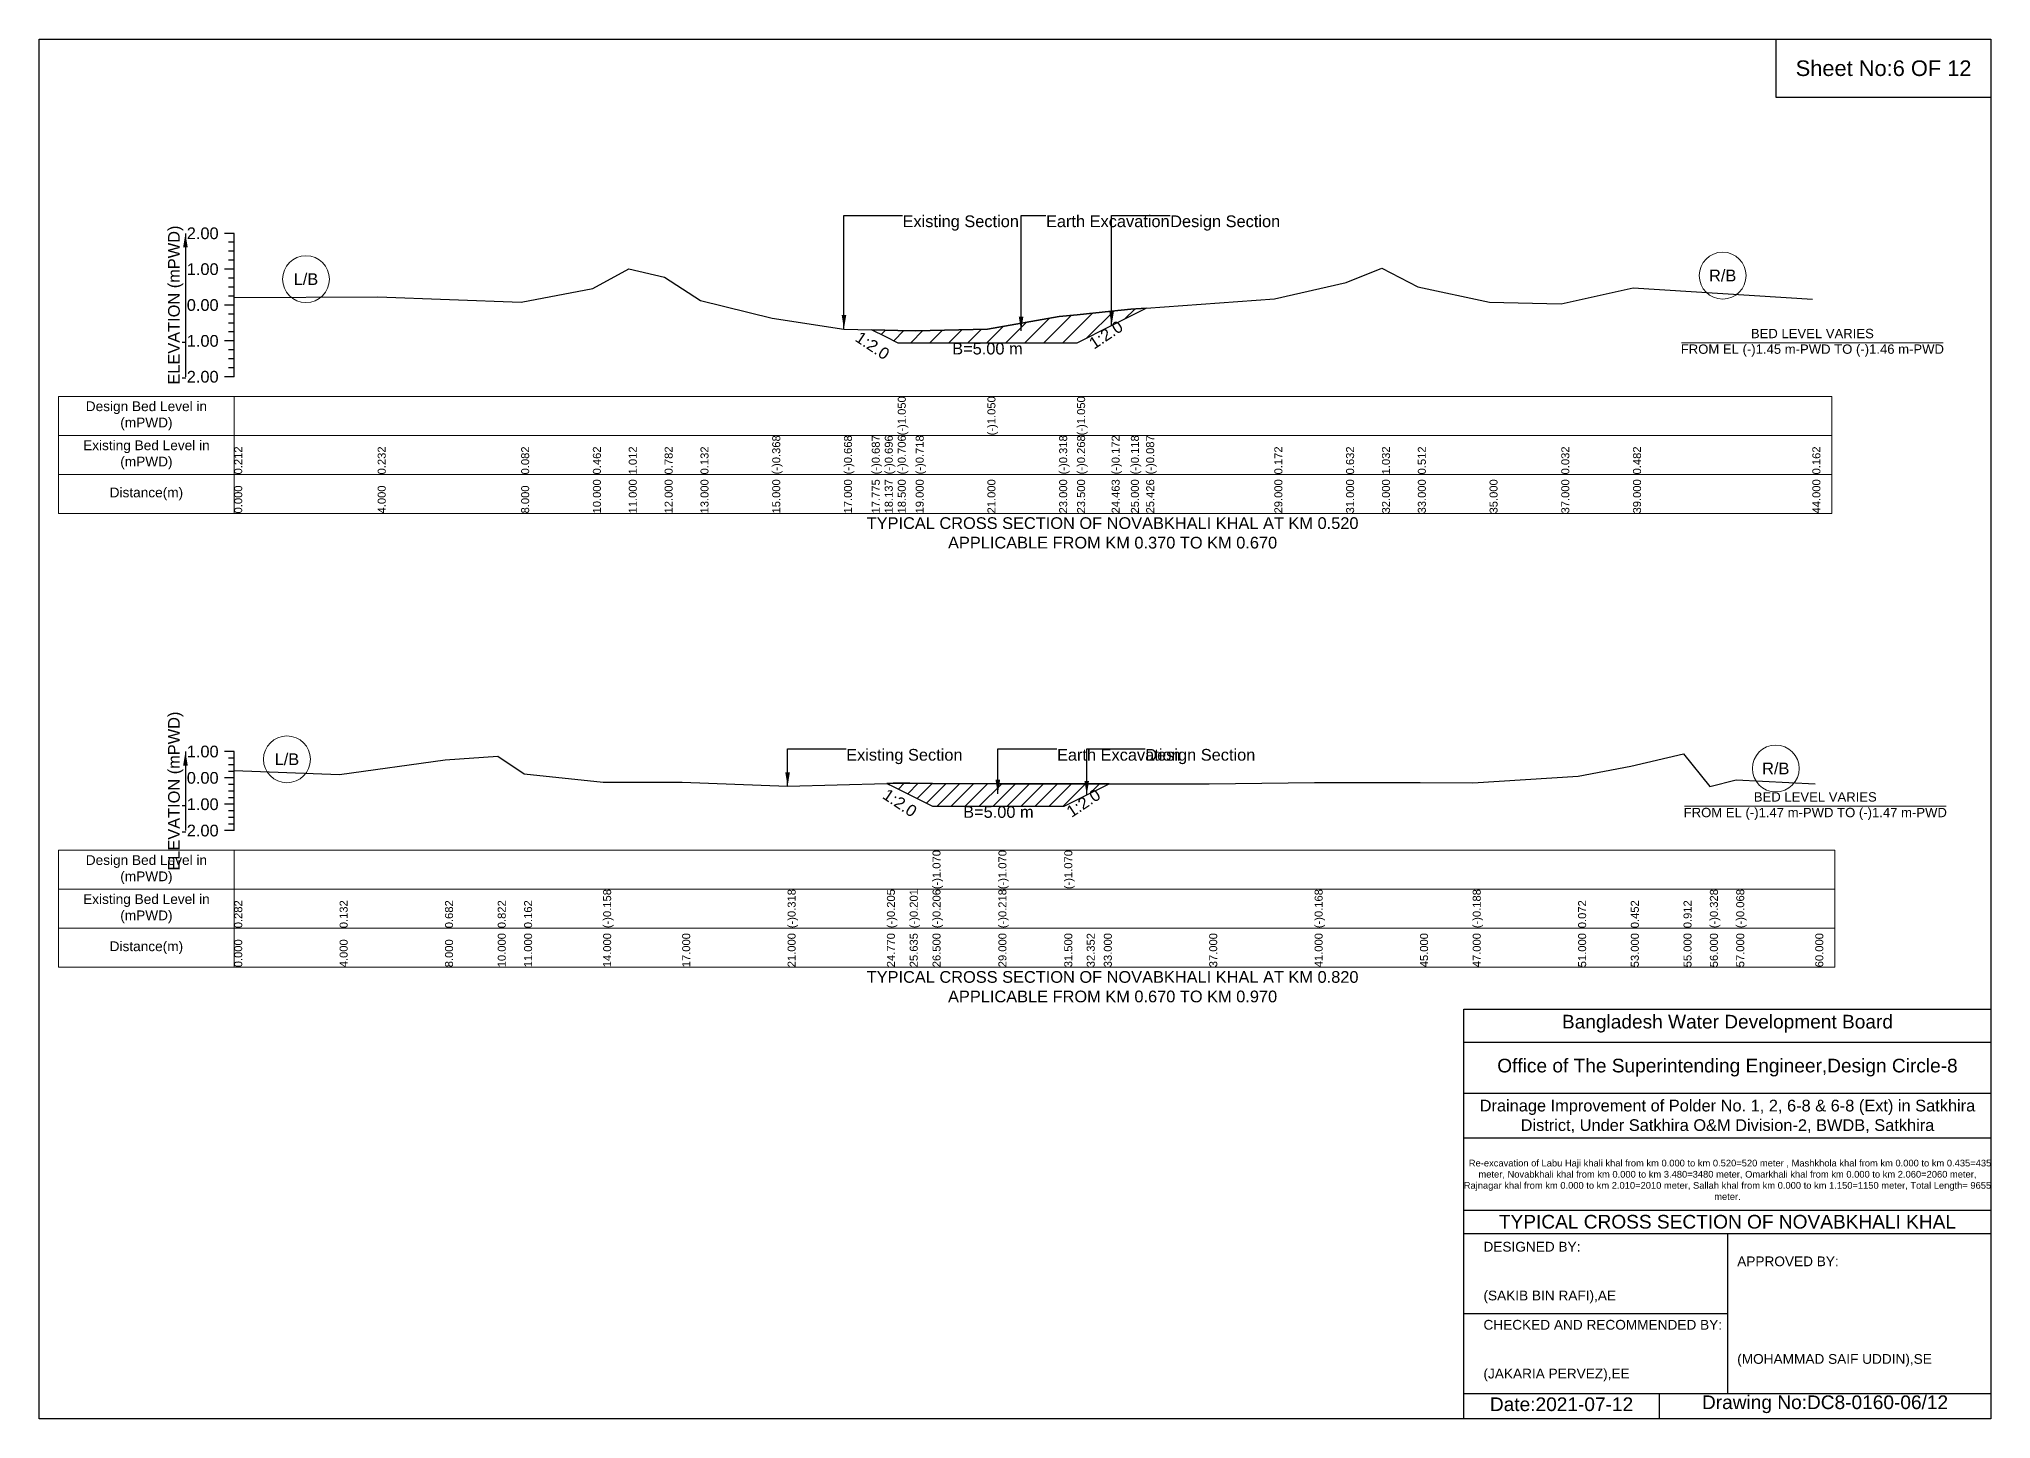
# Model space of a CAD drawing. Header units: inches. Extents: x 91000 to 648000, y -5656 to 141.
# Drawn here: x 300000 to 308000, y -5656 to 0 of the extents above; entities that cross this region are included whole.
import ezdxf

# ---------------------------------------------------------------- set-up
doc = ezdxf.new("R2010")
doc.units = ezdxf.units.IN
doc.header["$LTSCALE"] = 7
doc.header["$MEASUREMENT"] = 0
for name, color, linetype, lineweight in [('Cross section Data Border', 7, 'Continuous', 9), ('Cross Section Labels', 7, 'Continuous', 9), ('Existing_Bed_Level for Xsection', 7, 'Continuous', 25)]:
    doc.layers.add(name, color=color, linetype=linetype, lineweight=lineweight)
doc.styles.get("Standard").update_dxf_attribs({"font": 'arial.ttf'})
doc.dimstyles.get("Standard").update_dxf_attribs({"dimtxt": 0.18, "dimasz": 0.18, "dimexe": 0.18, "dimexo": 0.0625, "dimgap": 0.09, "dimtad": 0, "dimtih": 1, "dimtoh": 1, "dimdec": 4, "dimzin": 0, "dimdsep": 46, "dimtxsty": 'Standard', "dimcen": 0.09, "dimadec": 0, "dimazin": 0, "dimtfac": 1, "dimtdec": 4, "dimtofl": 0, "dimtmove": 0, "dimatfit": 3, "dimfxl": 1, "dimtolj": 1, "dimtzin": 0, "dimarcsym": 0})

msp = doc.modelspace()

# ---------------------------------------------------------------- hatches: boundary and pattern name
at = {"layer": 'Existing_Bed_Level for Xsection'}
h = msp.add_hatch(dxfattribs=at)
h.set_pattern_fill('ANSI31', color=256, scale=441, style=0)
h.paths.add_polyline_path([(303412.9, -1191.5), (303466.2, -1218.2), (303519.5, -1244.8), (303593, -1244.8), (303887, -1244.8), (304181, -1244.8), (304254.5, -1244.8), (304396, -1174), (304475, -1134.6), (304537.6, -1103.3), (304475, -1107.8), (304396, -1115.7), (304254.5, -1129.8), (304181, -1137.2), (303887, -1188.7), (303593, -1196), (303519.5, -1194.2), (303466.2, -1192.8)])
h = msp.add_hatch(dxfattribs=at)
h.set_pattern_fill('ANSI31', color=256, scale=324, style=0)
h.paths.add_polyline_path([(303475.1, -3050.7), (303500, -3063.1), (303568.6, -3097.4), (303662, -3144.1), (303932, -3144.1), (304202, -3144.1), (304294, -3098.1), (304364, -3063.1), (304386, -3052.1), (304364, -3052.1), (304294, -3052.1), (304202, -3052.1), (303932, -3052.1), (303662, -3050.8), (303568.6, -3050.3), (303500, -3050)])

# ---------------------------------------------------------------- linework, layer by layer
for points in [[(300000, 0), (308000, 0), (308000, -5656), (300000, -5656)], [(307120, 0), (308000, 0), (308000, -240), (307120, -240)]]:
    msp.add_lwpolyline(points, close=True)
for points in [[(305840, -5656), (305840, -3976), (308000, -3976)], [(305840, -4112), (308000, -4112)], [(305840, -4320), (308000, -4320)], [(305840, -4504), (308000, -4504)], [(305840, -4800), (308000, -4800)], [(305840, -4896), (308000, -4896)], [(306920, -4896), (306920, -5552)], [(305840, -5224), (306920, -5224)], [(305840, -5552), (308000, -5552)], [(306640, -5552), (306640, -5656)]]:
    msp.add_lwpolyline(points)
at = {"layer": 'Cross section Data Border'}
for points in [[(300080, -1464.5), (307348, -1464.5), (307348, -1944.5), (300080, -1944.5)], [(300080, -3324.6), (307360, -3324.6), (307360, -3804.6), (300080, -3804.6)]]:
    msp.add_lwpolyline(points, close=True, dxfattribs=at)
for points in [[(300800, -1464.5), (300800, -1944.5)], [(300080, -1624.5), (307348, -1624.5)], [(300080, -1784.5), (307348, -1784.5)], [(300800, -3324.6), (300800, -3804.6)], [(300080, -3484.6), (307360, -3484.6)], [(300080, -3644.6), (307360, -3644.6)]]:
    msp.add_lwpolyline(points, dxfattribs=at)
at = {"layer": 'Cross Section Labels'}
for points in [[(306732.2, -1244.8), (307803.8, -1244.8)], [(306744.2, -3144.1), (307815.8, -3144.1)]]:
    msp.add_lwpolyline(points, dxfattribs=at)
for centre in [(306900.5, -969.6), (301094, -984.3), (301016, -2952.2), (307118, -2990)]:
    msp.add_circle(centre, 96, dxfattribs=at)
at = {"layer": 'Existing_Bed_Level for Xsection'}
for points in [[(300800, -796.5), (300760, -796.5)], [(300800, -1384.5), (300800, -1237.5), (300800, -1090.5), (300800, -943.5), (300800, -796.5)], [(300800, -833.2), (300776, -833.2)], [(300800, -870), (300776, -870)], [(300800, -943.5), (300760, -943.5)], [(300800, -906.7), (300776, -906.7)], [(300800, -1059.3), (301388, -1056.3), (301976, -1078.4), (302270, -1022.5), (302417, -941.7), (302564, -975.5), (302711, -1071), (303005, -1144.5), (303299, -1188.7), (303412.9, -1191.5), (303466.2, -1192.8), (303519.5, -1194.2), (303519.5, -1194.2), (303593, -1196), (303887, -1188.7), (303887, -1188.7), (304181, -1137.2), (304254.5, -1129.8), (304254.5, -1129.8), (304396, -1115.7), (304475, -1107.8), (304537.6, -1103.3), (305063, -1065.2), (305357, -997.5), (305504, -938.8), (305651, -1015.2), (305945, -1078.4), (306239, -1085.8), (306533, -1019.6), (307268, -1066.6)], [(300800, -980.2), (300776, -980.2)], [(300800, -1017), (300776, -1017)], [(300800, -1090.5), (300760, -1090.5)], [(300800, -1053.7), (300776, -1053.7)], [(300800, -1127.2), (300776, -1127.2)], [(300800, -1164), (300776, -1164)], [(300800, -1237.5), (300760, -1237.5)], [(300800, -1200.7), (300776, -1200.7)], [(300800, -1274.2), (300776, -1274.2)], [(300800, -1311), (300776, -1311)], [(300800, -1347.7), (300776, -1347.7)], [(300800, -1384.5), (300760, -1384.5)], [(300800, -2920.6), (300760, -2920.6)], [(300800, -2947.6), (300776, -2947.6)], [(300800, -3244.6), (300800, -3136.6), (300800, -3028.6), (300800, -2920.6)], [(300800, -2998.1), (301232, -3014.3), (301664, -2954.9), (301880, -2939.8), (301988, -3011.1), (302312, -3045.6), (302636, -3045.6), (303068, -3062.9), (303475.1, -3050.7), (303500, -3050), (303568.6, -3050.3), (303662, -3050.8), (303662, -3050.8), (303932, -3052.1), (303932, -3052.1), (304202, -3052.1), (304202, -3052.1), (304294, -3052.1), (304364, -3052.1), (304386, -3052.1), (304796, -3052.1), (305228, -3046.7), (305660, -3046.7), (305876, -3048.9), (306308, -3020.8), (306524, -2979.8), (306740, -2930.1), (306848, -3064), (306956, -3035.9), (307280, -3052.1)], [(300800, -3028.6), (300760, -3028.6)], [(300800, -2974.6), (300776, -2974.6)], [(300800, -3001.6), (300776, -3001.6)], [(300800, -3055.6), (300776, -3055.6)], [(300800, -3082.6), (300776, -3082.6)], [(300800, -3109.6), (300776, -3109.6)], [(300800, -3136.6), (300760, -3136.6)], [(300800, -3163.6), (300776, -3163.6)], [(300800, -3190.6), (300776, -3190.6)], [(300800, -3244.6), (300760, -3244.6)], [(300800, -3217.6), (300776, -3217.6)]]:
    msp.add_lwpolyline(points, dxfattribs=at)
for points in [[(303412.9, -1191.5), (303466.2, -1218.2), (303519.5, -1244.8), (303519.5, -1244.8), (303593, -1244.8), (303887, -1244.8), (303887, -1244.8), (304181, -1244.8), (304254.5, -1244.8), (304254.5, -1244.8), (304396, -1174), (304475, -1134.6), (304537.6, -1103.3), (304537.6, -1103.3), (304537.6, -1103.3), (304475, -1107.8), (304396, -1115.7), (304254.5, -1129.8), (304254.5, -1129.8), (304181, -1137.2), (303887, -1188.7), (303887, -1188.7), (303593, -1196), (303519.5, -1194.2), (303519.5, -1194.2), (303466.2, -1192.8)], [(303475.1, -3050.7), (303500, -3063.1), (303568.6, -3097.4), (303662, -3144.1), (303662, -3144.1), (303932, -3144.1), (303932, -3144.1), (304202, -3144.1), (304202, -3144.1), (304294, -3098.1), (304364, -3063.1), (304386, -3052.1), (304364, -3052.1), (304294, -3052.1), (304202, -3052.1), (304202, -3052.1), (303932, -3052.1), (303932, -3052.1), (303662, -3050.8), (303662, -3050.8), (303568.6, -3050.3), (303500, -3050)]]:
    msp.add_lwpolyline(points, close=True, dxfattribs=at)

# ---------------------------------------------------------------- texts
at = {"attachment_point": 5}
for s, insert, char_height in [('Sheet No:6 OF 12', (307560, -120), 64), ('Bangladesh Water Development Board', (306920, -4036), 56), ('Office of The Superintending Engineer,Design Circle-8', (306920, -4216), 56)]:
    msp.add_mtext(s, dxfattribs=dict(at, insert=insert, char_height=char_height))
for s, insert, char_height, width, attachment_point in [('Drainage Improvement of Polder No. 1, 2, 6-8 & 6-8 (Ext) in Satkhira District, Under Satkhira O&M Division-2, BWDB, Satkhira', (306920, -4416), 48, 2240, 5), ('  Re-excavation of Labu Haji khali khal from km 0.000 to km 0.520=520 meter , Mashkhola khal from km 0.000 to km 0.435=435 meter, Novabkhali khal from km 0.000 to km 3.480=3480 meter, Omarkhali khal from km 0.000 to km 2.060=2060 meter, Rajnagar khal from km 0.000 to km 2.010=2010 meter, Sallah khal from km 0.000 to km 1.150=1150 meter, Total Length= 9655 meter. ', (306920, -4676), 27.4148, 2160, 5), ('TYPICAL CROSS SECTION OF NOVABKHALI KHAL', (306920, -4848), 56, 2240, 5), ('DESIGNED BY:^J^J^J(SAKIB BIN RAFI),AE', (305920, -5056), 40, 1120, 4), ('APPROVED BY:^J^J^J^J^J^J(MOHAMMAD SAIF UDDIN),SE', (306960, -5216), 40, 1120, 4), ('CHECKED AND RECOMMENDED BY:^J^J^J(JAKARIA PERVEZ),EE', (305920, -5376), 40, 1120, 4), ('Date:2021-07-12', (306240, -5596), 56, 1120, 5), ('Drawing No:DC8-0160-06/12', (307320, -5596), 56, 1760, 5)]:
    msp.add_mtext(s, dxfattribs=dict(insert=insert, char_height=char_height, width=width, attachment_point=attachment_point))
at = {"layer": 'Cross section Data Border', "char_height": 40, "width": 640, "attachment_point": 5}
for s, insert in [('Design Bed Level in (mPWD)', (300440, -1544.5)), ('Existing Bed Level in (mPWD)', (300440, -1704.5)), ('Distance(m)', (300440, -1864.5)), ('Design Bed Level in (mPWD)', (300440, -3404.6)), ('Existing Bed Level in (mPWD)', (300440, -3564.6)), ('Distance(m)', (300440, -3724.6))]:
    msp.add_mtext(s, dxfattribs=dict(at, insert=insert))
at = {"layer": 'Cross Section Labels'}
for s, insert, char_height, attachment_point in [('Existing Section', (303539, -723), 48, 1), ('Earth Excavation', (304127, -723), 48, 1), ('Design Section', (304636, -723), 48, 1), ('L/B', (301094, -984.3), 48, 5), ('R/B', (306900.5, -969.6), 48, 5), ('BED LEVEL VARIES ^JFROM EL (-)1.45 m-PWD TO (-)1.46 m-PWD', (307268, -1244.8), 38.4, 5), ('B=5.00 m', (303887, -1244.8), 48, 2), ('TYPICAL CROSS SECTION OF NOVABKHALI KHAL AT KM 0.520^JAPPLICABLE FROM KM 0.370 TO KM 0.670', (304400, -2024.5), 48, 5), ('L/B', (301016, -2952.2), 48, 5), ('Existing Section', (303308, -2909.8), 48, 1), ('Earth Excavation', (304172, -2909.8), 48, 1), ('Design Section', (304534, -2909.8), 48, 1), ('R/B', (307118, -2990), 48, 5), ('BED LEVEL VARIES ^JFROM EL (-)1.47 m-PWD TO (-)1.47 m-PWD', (307280, -3144.1), 38.4, 5), ('B=5.00 m', (303932, -3144.1), 48, 2), ('TYPICAL CROSS SECTION OF NOVABKHALI KHAL AT KM 0.820^JAPPLICABLE FROM KM 0.670 TO KM 0.970', (304400, -3884.6), 48, 5)]:
    msp.add_mtext(s, dxfattribs=dict(at, insert=insert, char_height=char_height, attachment_point=attachment_point))
at = {"layer": 'Cross Section Labels', "char_height": 48, "attachment_point": 2}
for insert, rotation in [((304359.3, -1192.4), 33.69007), ((303429.4, -1236.5), 326.30993), ((303541.6, -3110.9), 326.30993), ((304267, -3111.6), 33.69007)]:
    msp.add_mtext('1:2.0', dxfattribs=dict(at, insert=insert, rotation=rotation))
at = {"layer": 'Existing_Bed_Level for Xsection', "rotation": 90}
for s, insert, char_height, attachment_point in [('ELEVATION (mPWD)', (300560, -1090.5), 48, 5), ('(-)1.050', (303519.5, -1624.5), 32.8, 1), ('(-)1.050', (303887, -1624.5), 32.8, 1), ('(-)1.050', (304254.5, -1624.5), 32.8, 1), ('0.212', (300800, -1784.5), 32.8, 1), ('0.232', (301388, -1784.5), 32.8, 1), ('0.082', (301976, -1784.5), 32.8, 1), ('0.462', (302270, -1784.5), 32.8, 1), ('1.012', (302417, -1784.5), 32.8, 1), ('0.782', (302564, -1784.5), 32.8, 1), ('0.132', (302711, -1784.5), 32.8, 1), ('(-)0.368', (303005, -1784.5), 32.8, 1), ('(-)0.668', (303299, -1784.5), 32.8, 1), ('(-)0.687', (303412.9, -1784.5), 32.8, 1), ('(-)0.696', (303466.2, -1784.5), 32.8, 1), ('(-)0.706', (303519.5, -1784.5), 32.8, 1), ('(-)0.718', (303593, -1784.5), 32.8, 1), ('(-)0.318', (304181, -1784.5), 32.8, 1), ('(-)0.268', (304254.5, -1784.5), 32.8, 1), ('(-)0.172', (304396, -1784.5), 32.8, 1), ('(-)0.118', (304475, -1784.5), 32.8, 1), ('(-)0.087', (304537.6, -1784.5), 32.8, 1), ('0.172', (305063, -1784.5), 32.8, 1), ('0.632', (305357, -1784.5), 32.8, 1), ('1.032', (305504, -1784.5), 32.8, 1), ('0.512', (305651, -1784.5), 32.8, 1), ('0.032', (306239, -1784.5), 32.8, 1), ('0.482', (306533, -1784.5), 32.8, 1), ('0.162', (307268, -1784.5), 32.8, 1), ('0.000', (300800, -1944.5), 32.8, 1), ('4.000', (301388, -1944.5), 32.8, 1), ('8.000', (301976, -1944.5), 32.8, 1), ('10.000', (302270, -1944.5), 32.8, 1), ('11.000', (302417, -1944.5), 32.8, 1), ('12.000', (302564, -1944.5), 32.8, 1), ('13.000', (302711, -1944.5), 32.8, 1), ('15.000', (303005, -1944.5), 32.8, 1), ('17.000', (303299, -1944.5), 32.8, 1), ('17.775', (303412.9, -1944.5), 32.8, 1), ('18.137', (303466.2, -1944.5), 32.8, 1), ('18.500', (303519.5, -1944.5), 32.8, 1), ('19.000', (303593, -1944.5), 32.8, 1), ('21.000', (303887, -1944.5), 32.8, 1), ('23.000', (304181, -1944.5), 32.8, 1), ('23.500', (304254.5, -1944.5), 32.8, 1), ('24.463', (304396, -1944.5), 32.8, 1), ('25.000', (304475, -1944.5), 32.8, 1), ('25.426', (304537.6, -1944.5), 32.8, 1), ('29.000', (305063, -1944.5), 32.8, 1), ('31.000', (305357, -1944.5), 32.8, 1), ('32.000', (305504, -1944.5), 32.8, 1), ('33.000', (305651, -1944.5), 32.8, 1), ('35.000', (305945, -1944.5), 32.8, 1), ('37.000', (306239, -1944.5), 32.8, 1), ('39.000', (306533, -1944.5), 32.8, 1), ('44.000', (307268, -1944.5), 32.8, 1), ('ELEVATION (mPWD)', (300560, -3082.6), 48, 5), ('(-)1.070', (303662, -3484.6), 32.8, 1), ('(-)1.070', (303932, -3484.6), 32.8, 1), ('(-)1.070', (304202, -3484.6), 32.8, 1), ('(-)0.158', (302312, -3644.6), 32.8, 1), ('(-)0.318', (303068, -3644.6), 32.8, 1), ('(-)0.205', (303475.1, -3644.6), 32.8, 1), ('(-)0.201', (303568.6, -3644.6), 32.8, 1), ('(-)0.206', (303662, -3644.6), 32.8, 1), ('(-)0.218', (303932, -3644.6), 32.8, 1), ('(-)0.168', (305228, -3644.6), 32.8, 1), ('(-)0.188', (305876, -3644.6), 32.8, 1), ('(-)0.328', (306848, -3644.6), 32.8, 1), ('(-)0.068', (306956, -3644.6), 32.8, 1), ('0.282', (300800, -3644.6), 32.8, 1), ('0.132', (301232, -3644.6), 32.8, 1), ('0.682', (301664, -3644.6), 32.8, 1), ('0.822', (301880, -3644.6), 32.8, 1), ('0.162', (301988, -3644.6), 32.8, 1), ('0.072', (306308, -3644.6), 32.8, 1), ('0.452', (306524, -3644.6), 32.8, 1), ('0.912', (306740, -3644.6), 32.8, 1), ('10.000', (301880, -3804.6), 32.8, 1), ('11.000', (301988, -3804.6), 32.8, 1), ('14.000', (302312, -3804.6), 32.8, 1), ('17.000', (302636, -3804.6), 32.8, 1), ('21.000', (303068, -3804.6), 32.8, 1), ('24.770', (303475.1, -3804.6), 32.8, 1), ('25.635', (303568.6, -3804.6), 32.8, 1), ('26.500', (303662, -3804.6), 32.8, 1), ('29.000', (303932, -3804.6), 32.8, 1), ('31.500', (304202, -3804.6), 32.8, 1), ('32.352', (304294, -3804.6), 32.8, 1), ('33.000', (304364, -3804.6), 32.8, 1), ('37.000', (304796, -3804.6), 32.8, 1), ('41.000', (305228, -3804.6), 32.8, 1), ('45.000', (305660, -3804.6), 32.8, 1), ('47.000', (305876, -3804.6), 32.8, 1), ('51.000', (306308, -3804.6), 32.8, 1), ('53.000', (306524, -3804.6), 32.8, 1), ('55.000', (306740, -3804.6), 32.8, 1), ('56.000', (306848, -3804.6), 32.8, 1), ('57.000', (306956, -3804.6), 32.8, 1), ('60.000', (307280, -3804.6), 32.8, 1), ('0.000', (300800, -3804.6), 32.8, 1), ('4.000', (301232, -3804.6), 32.8, 1), ('8.000', (301664, -3804.6), 32.8, 1)]:
    msp.add_mtext(s, dxfattribs=dict(at, insert=insert, char_height=char_height, attachment_point=attachment_point))
at = {"layer": 'Existing_Bed_Level for Xsection', "char_height": 48, "attachment_point": 6}
for s, insert in [('2.00', (300736, -796.5)), ('1.00', (300736, -943.5)), ('0.00', (300736, -1090.5)), ('-1.00', (300736, -1237.5)), ('-2.00', (300736, -1384.5)), ('1.00', (300736, -2920.6)), ('0.00', (300736, -3028.6)), ('-1.00', (300736, -3136.6)), ('-2.00', (300736, -3244.6))]:
    msp.add_mtext(s, dxfattribs=dict(at, insert=insert))

# ---------------------------------------------------------------- leaders
at = {"layer": 'Cross Section Labels', "annotation_type": 0, "has_hookline": 1, "hookline_direction": 0}
for points, text_width in [([(303299, -1188.7), (303299, -723), (303538.9, -723)], 467.2), ([(304024.9, -1195.5), (304024.9, -723), (304126.9, -723)], 497), ([(304396, -1174), (304396, -723), (304636, -723)], 441.2), ([(303068, -3062.9), (303068, -2909.8), (303307.9, -2909.8)], 467.2), ([(303929.7, -3093.9), (303929.7, -2909.8), (304171.9, -2909.8)], 497), ([(304294, -3098.1), (304294, -2909.8), (304533.9, -2909.8)], 441.2)]:
    msp.add_leader(points, dimstyle='Standard', override={"dimasz": 57.6}, dxfattribs=dict(at, text_width=text_width))
at = {"layer": 'Existing_Bed_Level for Xsection'}
for points in [[(300600, -796.5), (300600, -1384.5)], [(300600, -2920.6), (300600, -3244.6)]]:
    msp.add_leader(points, dimstyle='Standard', override={"dimasz": 57.6}, dxfattribs=at)

doc.saveas('drawing.dxf')
